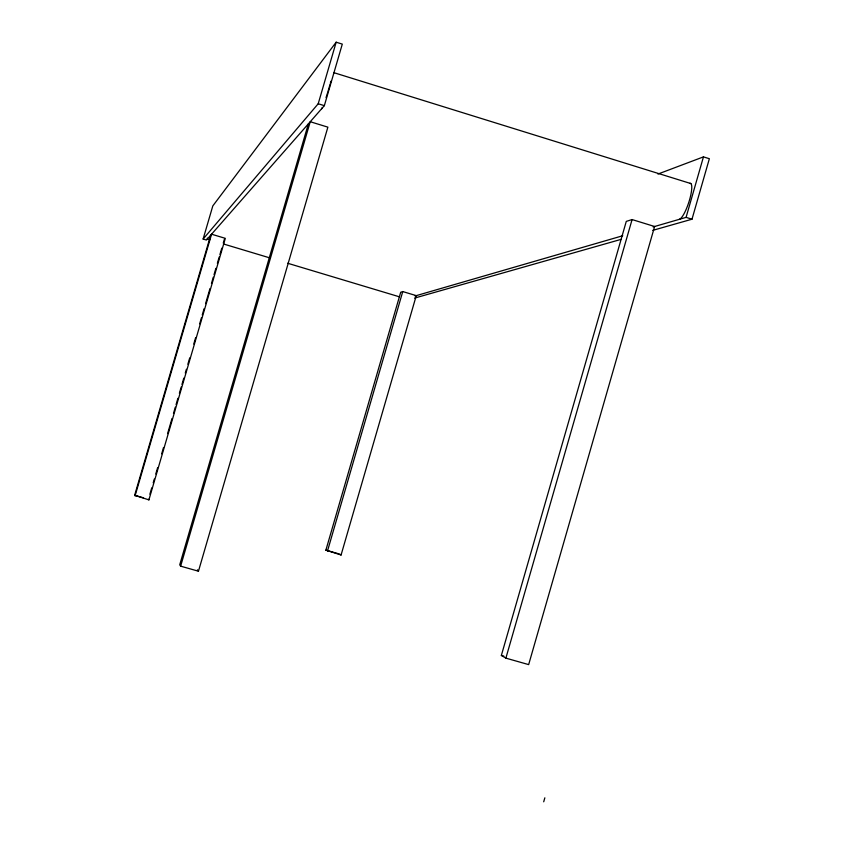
<?xml version="1.0" encoding="UTF-8"?>
<svg xmlns="http://www.w3.org/2000/svg" width="844" height="844" viewBox="0 0 844 844"><rect width="100%" height="100%" fill="white"/><g stroke="black" fill="none" stroke-linecap="round" stroke-linejoin="round"><path stroke-width="1.27" d="M207.35 238.124L207.276 239.105L209.787 239.854M653.15 226.92L686.077 217.372L703.453 156.878L709.361 158.714L691.996 219.208L652.718 230.37M543.705 801.8L544.844 797.823M501.357 655.429L626.28 221.392L632.082 219.567L654.617 226.498L528.66 664.608L505.883 658.141L501.357 655.429L503.857 656.136M505.883 658.141L632.082 219.567M325.889 550.14L400.71 292.214L402.757 291.57L416.271 295.632L341.082 554.993L325.889 550.14L338.18 553.664M327.472 551.09L402.757 291.57M203.119 239.052L212.815 205.904L336.155 42.2L342.295 44.11L324.349 105.658L206.442 240.044L203.119 239.052L318.209 103.759L336.155 42.2M135.051 495.913L211.57 234.21L225.327 238.346L148.903 499.88L134.639 495.291L210.683 235.212M149.884 494.194L151.73 487.885M153.207 482.831L154.315 479.044M155.781 474.001L157.628 467.692M161.689 453.819L163.525 447.51M167.587 433.626L172.007 418.487M173.484 413.444L175.33 407.135M176.069 404.603L177.905 398.294M179.382 393.251L181.228 386.942M181.966 384.421L183.802 378.112M185.279 373.069L186.387 369.282M187.864 364.228L189.71 357.93M193.761 344.046L195.608 337.737M199.659 323.864L201.505 317.555M202.243 315.023L204.09 308.714M205.567 303.671L209.987 288.532M211.464 283.489L213.3 277.18M214.038 274.648L215.885 268.339M217.362 263.296L219.208 256.987M219.946 254.466L221.782 248.157M223.259 243.114L224.367 239.327M308.334 123.92L179.73 564.805L180.627 566.155L198.456 571.219L327.873 127.159L310.244 121.726L180.627 566.155M657.951 174.054L703.453 156.878M415.09 295.98L622.766 235.74M414.541 298.101L621.047 239.379M134.639 495.291L143.406 497.802M223.597 244.011L270.059 257.969M287.646 263.244L399.412 296.814M318.209 103.759L324.349 105.658M686.077 217.372L691.996 219.208M333.823 72.658L690.835 183.559M339.404 554.012L341.082 554.993M148.407 499.237L148.903 499.88M197.422 569.816L198.456 571.219M689.706 183.401A18.927 4.315 -71.8 0 1 689.59 199.754A18.927 4.315 -71.8 0 1 679.388 219.313M330.901 81.203A19.264 1.319 -73.1 0 1 330.32 83.366M330.015 84.495A19.264 1.319 -73.1 0 1 327.915 91.69M327.546 92.903A19.264 1.319 -73.1 0 1 326.037 97.587M322.25 107.631A19.264 1.319 -73.1 0 1 321.532 108.865"/></g></svg>
